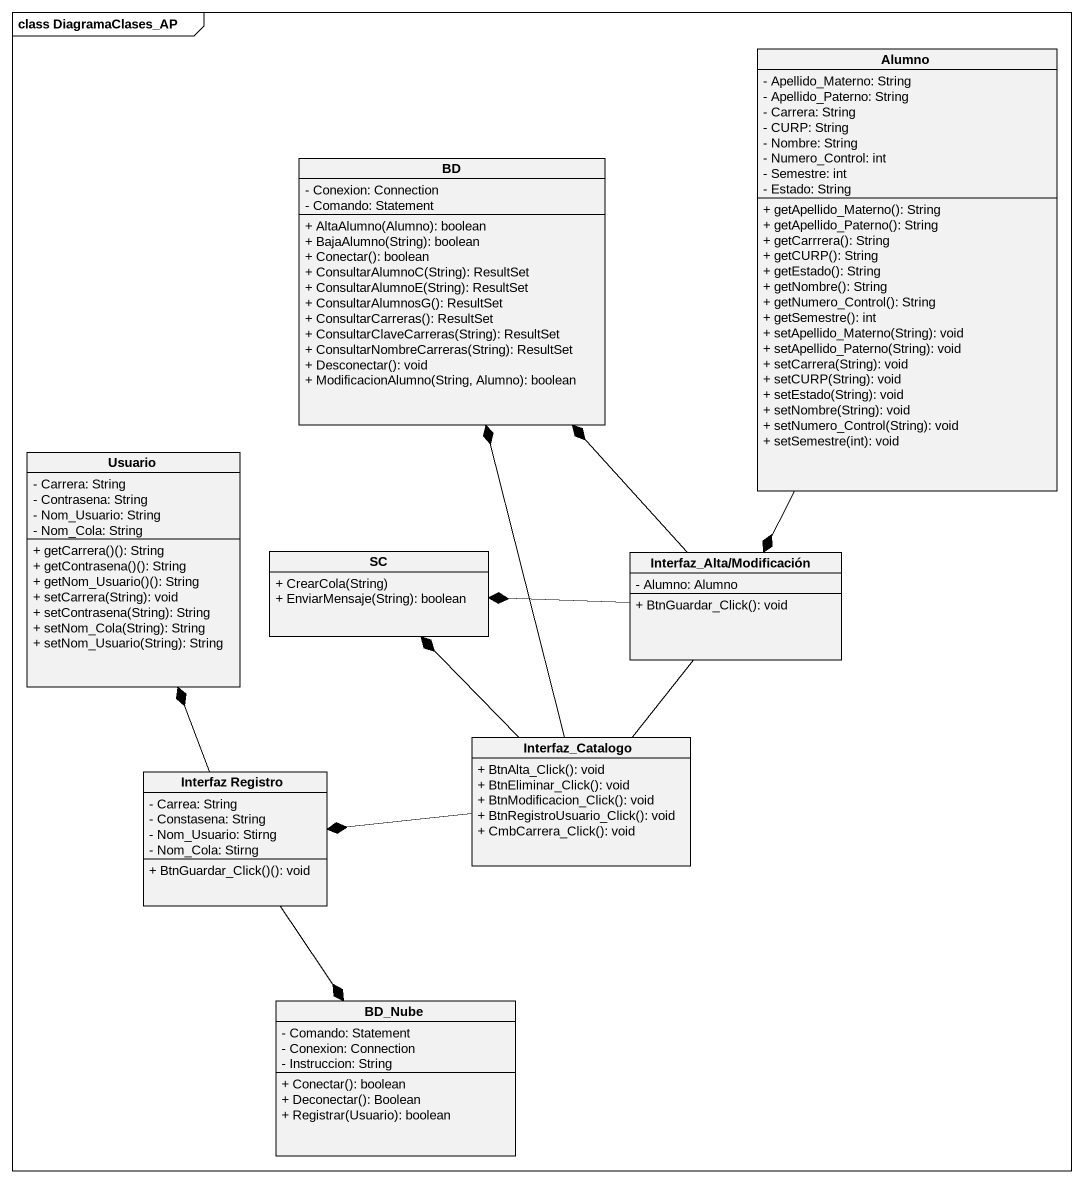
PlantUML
@startuml
mainframe class DiagramaClases_AP
hide circle
hide empty members
skinparam classAttributeIconSize 0
class Alumno {
  - Apellido_Materno: String
  - Apellido_Paterno: String
  - Carrera: String
  - CURP: String
  - Nombre: String
  - Numero_Control: int
  - Semestre: int
  - Estado: String
  + getApellido_Materno(): String
  + getApellido_Paterno(): String
  + getCarrrera(): String
  + getCURP(): String
  + getEstado(): String
  + getNombre(): String
  + getNumero_Control(): String
  + getSemestre(): int
  + setApellido_Materno(String): void
  + setApellido_Paterno(String): void
  + setCarrera(String): void
  + setCURP(String): void
  + setEstado(String): void
  + setNombre(String): void
  + setNumero_Control(String): void
  + setSemestre(int): void
}
class BD {
  - Conexion: Connection
  - Comando: Statement
  + AltaAlumno(Alumno): boolean
  + BajaAlumno(String): boolean
  + Conectar(): boolean
  + ConsultarAlumnoC(String): ResultSet
  + ConsultarAlumnoE(String): ResultSet
  + ConsultarAlumnosG(): ResultSet
  + ConsultarCarreras(): ResultSet
  + ConsultarClaveCarreras(String): ResultSet
  + ConsultarNombreCarreras(String): ResultSet
  + Desconectar(): void
  + ModificacionAlumno(String, Alumno): boolean
}
class Usuario {
  - Carrera: String
  - Contrasena: String
  - Nom_Usuario: String
  - Nom_Cola: String
  + getCarrera()(): String
  + getContrasena()(): String
  + getNom_Usuario()(): String
  + setCarrera(String): void
  + setContrasena(String): String
  + setNom_Cola(String): String
  + setNom_Usuario(String): String
}
class SC {
  + CrearCola(String)
  + EnviarMensaje(String): boolean
}
class "Interfaz_Alta/Modificación" as Interfaz_Alta_Modificación {
  - Alumno: Alumno
  + BtnGuardar_Click(): void
}
class "Interfaz Registro" as Interfaz_Registro {
  - Carrea: String
  - Constasena: String
  - Nom_Usuario: Stirng
  - Nom_Cola: Stirng
  + BtnGuardar_Click()(): void
}
class Interfaz_Catalogo {
  + BtnAlta_Click(): void
  + BtnEliminar_Click(): void
  + BtnModificacion_Click(): void
  + BtnRegistroUsuario_Click(): void
  + CmbCarrera_Click(): void
}
class BD_Nube {
  - Comando: Statement
  - Conexion: Connection
  - Instruccion: String
  + Conectar(): boolean
  + Deconectar(): Boolean
  + Registrar(Usuario): boolean
}
Alumno --* Interfaz_Alta_Modificación
Interfaz_Alta_Modificación -up-* BD
Interfaz_Alta_Modificación -left-* SC
Interfaz_Alta_Modificación -- Interfaz_Catalogo
Interfaz_Registro -up-* Usuario
Interfaz_Registro --* BD_Nube
Interfaz_Catalogo -up-* BD
Interfaz_Catalogo -up-* SC
Interfaz_Catalogo -left-* Interfaz_Registro
@enduml
